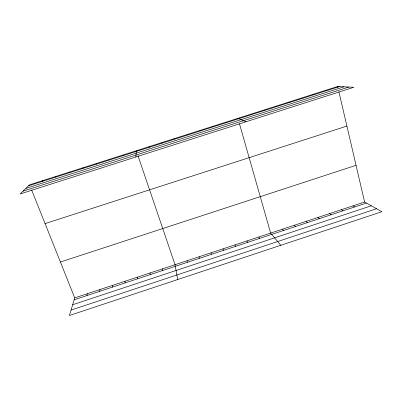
<?xml version="1.0" encoding="UTF-8"?>
<svg xmlns="http://www.w3.org/2000/svg" width="402" height="402" viewBox="0 0 402 402"><rect width="100%" height="100%" fill="white"/><g stroke="black" fill="none" stroke-linecap="round" stroke-linejoin="round"><path stroke-width="0.6" d="M137.605 278.787L137.635 277.084M135.881 156.971L136.298 150.755M124.972 282.968L125.107 281.224M112.314 287.159L112.555 285.375M99.626 291.355L99.977 289.535M122.906 155.685L123.067 154.976M86.907 295.565L87.365 293.706M74.727 297.887L69.43 315.51L381.9 211.713L364.604 202.015L74.727 297.887L31.622 189.94M109.525 159.956L109.811 159.212M96.118 164.237L96.52 163.453M82.671 168.528L83.194 167.704M69.194 172.83L69.842 171.966M55.682 177.141L56.451 176.237M42.14 181.463L43.029 180.523M74.159 299.781L366.468 203.06M72.667 304.741L371.337 205.789M71.064 310.083L376.579 208.728M60.406 262.019L356.051 165.328M45.064 223.607L346.901 126.077M337.675 86.49L29.577 184.814L20.1 193.99L353.845 87.289L337.675 86.49L337.956 87.706M28.562 185.799L339.409 86.576M25.904 188.372L343.951 86.802M23.03 191.151L348.856 87.043M325.303 90.435L326.932 90.556M312.907 94.395L314.429 94.55M300.48 98.359L301.892 98.55M288.028 102.334L289.329 102.56M275.546 106.319L276.737 106.58M263.034 110.309L264.114 110.61M250.491 114.314L251.466 114.645M237.919 118.324L245.964 121.781M225.321 122.344L226.07 122.751M352.951 205.869L354.715 206.945M341.268 209.733L342.941 210.844M212.693 126.374L213.331 126.821M329.565 213.603L331.137 214.748M317.831 217.482L319.314 218.663M306.073 221.371L307.46 222.582M200.035 130.414L200.558 130.896M294.294 225.271L295.576 226.517M282.485 229.175L283.671 230.457M280.767 245.305L270.652 233.09L239.471 123.761M187.347 134.464L187.759 134.982M258.787 237.014L259.777 238.361M246.903 240.944L247.793 242.326M234.989 244.883L235.783 246.3M174.629 138.524L174.925 139.077M223.05 248.833L223.743 250.285M211.085 252.788L211.678 254.28M138.052 155.921L175.031 264.712L177.699 279.546M199.096 256.757L199.583 258.28M161.88 142.594L162.066 143.182M187.076 260.732L187.463 262.29M338.946 91.957L364.604 202.015M149.102 146.67L149.172 147.298M162.594 268.827L162.775 270.461M150.127 272.953L150.202 274.621"/></g></svg>
